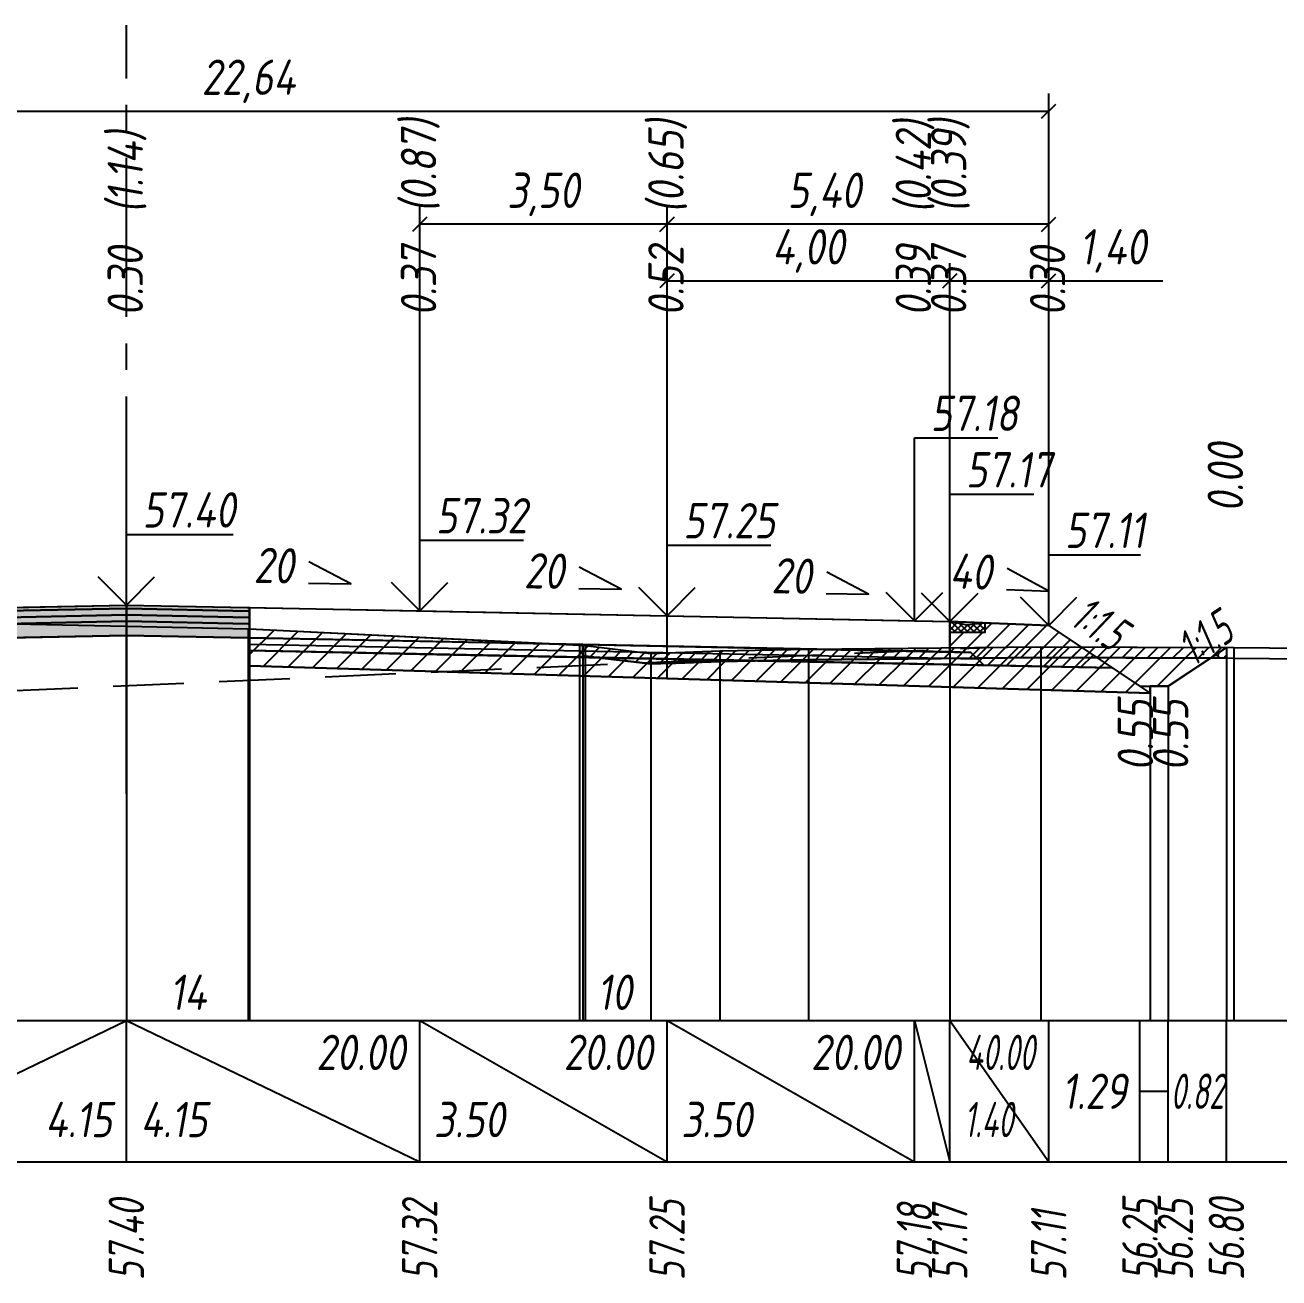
# Model space of a CAD drawing. Extents: x -717 to 1451, y -133302 to 233.
# Drawn here: x 156.6 to 245.3, y -67825.2 to -67736.6 of the extents above; entities that cross this region are included whole.
import ezdxf
from ezdxf.enums import TextEntityAlignment as Align

# ---------------------------------------------------------------- set-up
doc = ezdxf.new("R2010")
doc.units = 0
doc.linetypes.add('осевая2', pattern=[1.125, 0.75, -0.125, 0.125, -0.125])
doc.linetypes.add('штриховая', pattern=[0.75, 0.5, -0.25])
for name, color, linetype in [('Интерполированный поперечник', 2, 'Continuous'), ('Код_514', 1, 'Continuous'), ('Контур_0', 7, 'Continuous'), ('Контур_2521', 7, 'Continuous'), ('Контур_2564', 7, 'Continuous'), ('Контур_2660', 7, 'Continuous'), ('Контур_2665', 7, 'Continuous'), ('Контур_400', 7, 'Continuous'), ('Контур_508', 7, 'Continuous'), ('Контур_512', 7, 'Continuous'), ('Контур_513', 7, 'Continuous'), ('Контур_818', 7, 'Continuous'), ('Красный поперечник', 1, 'Continuous'), ('Объём_2501', 7, 'Continuous'), ('Объём_2564', 7, 'Continuous'), ('Объём_2650', 7, 'Continuous'), ('Объём_2660', 7, 'Continuous'), ('Объём_2661', 7, 'Continuous'), ('Объём_2662', 7, 'Continuous'), ('Объём_2663', 7, 'Continuous'), ('Объём_2664', 7, 'Continuous'), ('Объём_2665', 7, 'Continuous'), ('Объём_2666', 7, 'Continuous'), ('Объём_2667', 7, 'Continuous'), ('Объём_2668', 7, 'Continuous'), ('Объём_2669', 7, 'Continuous'), ('Объём_2675', 7, 'Continuous'), ('Объём_2753', 7, 'Continuous'), ('Ось', 1, 'осевая2'), ('Откосы', 7, 'Continuous'), ('Отметки покрытия', 7, 'Continuous'), ('Рабочие отметки', 7, 'Continuous'), ('Рабочие отметки доп.', 7, 'Continuous'), ('Слои выравнивания', 7, 'Continuous'), ('Таблица', 7, 'Continuous'), ('Уклоны проезжей части', 7, 'Continuous'), ('Черный поперечник', 3, 'Continuous')]:
    doc.layers.add(name, color=color, linetype=linetype)
for name, color, linetype, true_color in [('Контур_2540', 2, 'Continuous', 0xffff00), ('Контур_2560', 2, 'Continuous', 0xffff00), ('Контур_2561', 7, 'Continuous', 0xff8040), ('Контур_2562', 3, 'Continuous', 0x00ff00), ('Контур_2563', 7, 'Continuous', 0xff8000), ('Контур_2570', 7, 'Continuous', 0x80ff00), ('Контур_2725', 7, 'Continuous', 0x323232), ('Контур_2736', 4, 'Continuous', 0x00ffff), ('Контур_2737', 4, 'Continuous', 0x00ffff), ('Контур_2738', 4, 'Continuous', 0x00ffff), ('Контур_2739', 4, 'Continuous', 0x00ffff), ('Контур_2741', 4, 'Continuous', 0x00ffff), ('Контур_2742', 4, 'Continuous', 0x00ffff), ('Контур_2743', 4, 'Continuous', 0x00ffff), ('Контур_2744', 7, 'Continuous', 0xa4ffff), ('Контур_2745', 7, 'Continuous', 0xa4ffff), ('Контур_2747', 4, 'Continuous', 0x00ffff), ('Контур_2748', 4, 'Continuous', 0x00ffff), ('Контур_2749', 4, 'Continuous', 0x00ffff), ('Контур_2750', 4, 'Continuous', 0x00ffff), ('Контур_2751', 4, 'Continuous', 0x00ffff), ('Контур_2752', 4, 'Continuous', 0x00ffff), ('Контур_2760', 7, 'Continuous', 0x323232), ('Контур_2761', 7, 'Continuous', 0x323232), ('Контур_2762', 7, 'Continuous', 0x323232), ('Контур_2763', 7, 'Continuous', 0x323232), ('Контур_402', 7, 'Continuous', 0xff6464), ('Контур_703', 4, 'Continuous', 0x00ffff), ('Контур_705', 4, 'Continuous', 0x00ffff), ('Контур_707', 4, 'Continuous', 0x00ffff), ('Контур_720', 131, 'Continuous', 0xaaffff), ('Объём_2500', 7, 'Continuous', 0xc0c0c0), ('Объём_2520', 7, 'Continuous', 0x80ffff), ('Объём_2540', 2, 'Continuous', 0xffff00), ('Объём_2560', 2, 'Continuous', 0xffff00), ('Объём_2561', 7, 'Continuous', 0xff8040), ('Объём_2562', 3, 'Continuous', 0x00ff00), ('Объём_2563', 7, 'Continuous', 0xff8000), ('Объём_2570', 7, 'Continuous', 0x80ff00), ('Объём_2600', 7, 'Continuous', 0x808000), ('Объём_2746', 2, 'Continuous', 0xffff00)]:
    doc.layers.add(name, color=color, linetype=linetype, true_color=true_color)
doc.styles.get("Standard").update_dxf_attribs({"font": 'txt', "height": 2.5})
doc.styles.add('М', font='romand.shx', dxfattribs={"width": 0.8, "oblique": 10, "height": 2.5})
doc.dimstyles.new('ISO-25', dxfattribs={"dimtxt": 2.5, "dimasz": 2.5, "dimexe": 1.25, "dimexo": 0.625, "dimtad": 1, "dimtxsty": 'Standard', "dimcen": 2.5, "dimadec": 0, "dimazin": 0, "dimtfac": 1, "dimtmove": 0, "dimatfit": 3, "dimfxl": 1, "dimarcsym": 0})

# ---------------------------------------------------------------- blocks, each defined once
blk = doc.blocks.new('_Oblique')
at = {"color": 0, "linetype": 'ByBlock', "lineweight": -2}
blk.add_line((-0.5, -0.5), (0.5, 0.5), dxfattribs=at)
blk = doc.blocks.new('*D1635')
at = {"color": 0, "lineweight": -2, "transparency": 16777216}
for p, q in [((222.028, -67778.208), (222.028, -67753.418)), ((229.028, -67778.488), (229.028, -67753.418)), ((222.028, -67754.668), (229.028, -67754.668)), ((229.028, -67754.668), (237.109, -67754.668))]:
    blk.add_line(p, q, dxfattribs=at)
at = {"layer": 'Defpoints', "color": 0, "transparency": 16777216}
for p in [(229.028, -67754.668), (222.028, -67778.833), (229.028, -67779.113)]:
    blk.add_point(p, dxfattribs=at)
at = {"color": 0, "lineweight": -2, "transparency": 16777216, "rotation": 180}
blk.add_blockref('_Oblique', (222.028, -67754.668), dxfattribs=at)
at = {"color": 0, "lineweight": -2, "transparency": 16777216}
blk.add_blockref('_Oblique', (229.028, -67754.668), dxfattribs=at)
at = {"color": 0, "transparency": 16777216, "insert": (233.569, -67752.555), "char_height": 2.5, "width": 8.75, "attachment_point": 5, "style": 'М'}
blk.add_mtext('1,40', dxfattribs=at)
blk = doc.blocks.new('*D1637')
at = {"color": 0, "lineweight": -2, "transparency": 16777216}
for p, q in [((202.028, -67777.808), (202.028, -67753.418)), ((222.028, -67778.208), (222.028, -67753.418)), ((202.028, -67754.668), (222.028, -67754.668))]:
    blk.add_line(p, q, dxfattribs=at)
at = {"layer": 'Defpoints', "color": 0, "transparency": 16777216}
for p in [(222.028, -67754.668), (202.028, -67778.433), (222.028, -67778.833)]:
    blk.add_point(p, dxfattribs=at)
at = {"color": 0, "lineweight": -2, "transparency": 16777216, "rotation": 180}
blk.add_blockref('_Oblique', (202.028, -67754.668), dxfattribs=at)
at = {"color": 0, "lineweight": -2, "transparency": 16777216}
blk.add_blockref('_Oblique', (222.028, -67754.668), dxfattribs=at)
at = {"color": 0, "transparency": 16777216, "insert": (212.028, -67752.555), "char_height": 2.5, "width": 9.16667, "attachment_point": 5, "style": 'М'}
blk.add_mtext('4,00', dxfattribs=at)
blk = doc.blocks.new('*D1639')
at = {"color": 0, "lineweight": -2, "transparency": 16777216}
for p, q in [((184.528, -67777.458), (184.528, -67749.418)), ((202.028, -67777.808), (202.028, -67749.418)), ((202.028, -67750.668), (184.528, -67750.668))]:
    blk.add_line(p, q, dxfattribs=at)
at = {"layer": 'Defpoints', "color": 0, "transparency": 16777216}
for p in [(184.528, -67750.668), (184.528, -67778.083), (202.028, -67778.433)]:
    blk.add_point(p, dxfattribs=at)
at = {"color": 0, "lineweight": -2, "transparency": 16777216, "rotation": 180}
blk.add_blockref('_Oblique', (184.528, -67750.668), dxfattribs=at)
at = {"color": 0, "lineweight": -2, "transparency": 16777216}
blk.add_blockref('_Oblique', (202.028, -67750.668), dxfattribs=at)
at = {"color": 0, "transparency": 16777216, "insert": (193.278, -67748.555), "char_height": 2.5, "width": 9.58333, "attachment_point": 5, "style": 'М'}
blk.add_mtext('3,50', dxfattribs=at)
blk = doc.blocks.new('*D1640')
at = {"color": 0, "lineweight": -2, "transparency": 16777216}
for p, q in [((202.028, -67777.808), (202.028, -67749.418)), ((229.028, -67778.488), (229.028, -67749.418)), ((229.028, -67750.668), (202.028, -67750.668))]:
    blk.add_line(p, q, dxfattribs=at)
at = {"layer": 'Defpoints', "color": 0, "transparency": 16777216}
for p in [(202.028, -67750.668), (202.028, -67778.433), (229.028, -67779.113)]:
    blk.add_point(p, dxfattribs=at)
at = {"color": 0, "lineweight": -2, "transparency": 16777216, "rotation": 180}
blk.add_blockref('_Oblique', (202.028, -67750.668), dxfattribs=at)
at = {"color": 0, "lineweight": -2, "transparency": 16777216}
blk.add_blockref('_Oblique', (229.028, -67750.668), dxfattribs=at)
at = {"color": 0, "transparency": 16777216, "insert": (213.162, -67748.555), "char_height": 2.5, "width": 9.58333, "attachment_point": 5, "style": 'М'}
blk.add_mtext('5,40', dxfattribs=at)
blk = doc.blocks.new('*D1642')
at = {"color": 0, "lineweight": -2, "transparency": 16777216}
for p, q in [((115.808, -67778.143), (115.808, -67741.418)), ((229.028, -67778.488), (229.028, -67741.418)), ((115.808, -67742.668), (229.028, -67742.668))]:
    blk.add_line(p, q, dxfattribs=at)
at = {"layer": 'Defpoints', "color": 0, "transparency": 16777216}
for p in [(229.028, -67742.668), (115.808, -67778.768), (229.028, -67779.113)]:
    blk.add_point(p, dxfattribs=at)
at = {"color": 0, "lineweight": -2, "transparency": 16777216, "rotation": 180}
blk.add_blockref('_Oblique', (115.808, -67742.668), dxfattribs=at)
at = {"color": 0, "lineweight": -2, "transparency": 16777216}
blk.add_blockref('_Oblique', (229.028, -67742.668), dxfattribs=at)
at = {"color": 0, "transparency": 16777216, "insert": (172.418, -67740.555), "char_height": 2.5, "width": 12.5, "attachment_point": 5, "style": 'М'}
blk.add_mtext('22,64', dxfattribs=at)

msp = doc.modelspace()

# ---------------------------------------------------------------- hatches: boundary and pattern name
h = msp.add_hatch()
h.set_pattern_fill('ANSI37', color=256, scale=0.1)
h.set_pattern_definition([(45, (223.2783, -67779.02075), (-0.22451, 0.22451), []), (135, (223.2783, -67779.02075), (-0.22451, -0.22451), [])])
h.paths.add_polyline_path([(222.028, -67778.771), (222.028, -67779.524), (224.528, -67779.524), (224.533, -67778.871), (223.271, -67779.021)])
at = {"layer": 'Объём_2563'}
h = msp.add_hatch(dxfattribs=at)
h.set_pattern_fill('ANSI31', color=256, scale=0.3)
h.paths.add_polyline_path([(224.447, -67781.869), (223.528, -67780.951), (222.028, -67780.921), (222.028, -67779.524), (224.528, -67779.524), (224.533, -67778.871), (229.028, -67779.051), (233.528, -67782.051)])
at = {"layer": 'Объём_2570'}
h = msp.add_hatch(dxfattribs=at)
h.set_pattern_fill('ANSI31', color=256, scale=0.2)
h.paths.add_polyline_path([(241.602, -67781.357), (228.469, -67781.319), (212.031, -67781.474), (205.763, -67781.604), (200.893, -67781.773), (196.233, -67781.225), (196.075, -67781.198), (196.075, -67780.448), (196.233, -67780.475), (200.893, -67781.023), (205.763, -67780.854), (212.031, -67780.724), (228.469, -67780.569), (241.602, -67780.607)])
at = {"layer": 'Объём_2600'}
h = msp.add_hatch(dxfattribs=at)
h.set_pattern_fill('ANSI31', color=6, scale=0.4)
h.paths.add_polyline_path([(237.482, -67783.353), (236.195, -67783.353), (236.195, -67783.828), (172.487, -67781.917), (172.487, -67779.286), (196.075, -67780.448), (196.075, -67781.198), (196.233, -67781.225), (200.893, -67781.773), (205.763, -67781.604), (212.031, -67781.474), (228.469, -67781.319), (240.481, -67781.354)])
h = msp.add_hatch(dxfattribs=at)
h.set_pattern_fill('HONEY', color=5, scale=0.3)
h.paths.add_polyline_path([(240.481, -67781.354), (241.602, -67780.607), (241.602, -67781.357)])
at = {"layer": 'Слои выравнивания'}
for color, points in [(2, [(126.827, -67778.345), (143.028, -67778.021), (149.584, -67777.89), (150.169, -67777.878), (155.267, -67777.776), (163.778, -67777.606), (163.778, -67777.856), (155.267, -67778.026), (150.169, -67778.128), (149.584, -67778.14), (143.028, -67778.271), (126.827, -67778.595)]), (3, [(126.827, -67778.595), (143.028, -67778.271), (149.584, -67778.14), (150.169, -67778.128), (155.267, -67778.026), (163.778, -67777.856), (163.778, -67778.306), (155.267, -67778.476), (150.169, -67778.578), (149.584, -67778.59), (143.028, -67778.721), (126.827, -67779.045)]), (2, [(163.778, -67777.606), (172.394, -67777.778), (172.487, -67777.78), (172.487, -67778.03), (172.394, -67778.028), (163.778, -67777.856)]), (3, [(163.778, -67777.856), (172.394, -67778.028), (172.487, -67778.03), (172.487, -67778.48), (172.394, -67778.478), (163.778, -67778.306)]), (4, [(126.827, -67779.045), (143.028, -67778.721), (149.584, -67778.59), (150.169, -67778.578), (155.267, -67778.476), (163.778, -67778.306), (163.778, -67778.756), (155.267, -67778.926), (150.169, -67779.028), (149.584, -67779.04), (143.028, -67779.171), (126.827, -67779.495)]), (5, [(126.827, -67779.495), (143.028, -67779.171), (149.584, -67779.04), (150.169, -67779.028), (155.267, -67778.926), (163.778, -67778.756), (163.778, -67779.756), (155.267, -67779.926), (150.169, -67780.028), (149.584, -67780.04), (143.028, -67780.171), (126.827, -67780.495)]), (4, [(163.778, -67778.306), (172.394, -67778.478), (172.487, -67778.48), (172.487, -67778.93), (172.394, -67778.928), (163.778, -67778.756)]), (5, [(163.778, -67778.756), (172.394, -67778.928), (172.487, -67778.93), (172.487, -67779.93), (172.394, -67779.928), (163.778, -67779.756)])]:
    msp.add_hatch(color=color, dxfattribs=at).paths.add_polyline_path(points)

# ---------------------------------------------------------------- linework, layer by layer
msp.add_lwpolyline([(222.028, -67778.771), (222.028, -67779.524), (224.528, -67779.524), (224.533, -67778.871), (223.271, -67779.021), (222.028, -67778.771)])
at = {"layer": 'Интерполированный поперечник', "linetype": 'штриховая', "ltscale": 10, "flags": 128}
msp.add_lwpolyline([(80.433, -67787), (224.63, -67780.605)], dxfattribs=at)
at = {"layer": 'Код_514'}
for p, q in [((143.028, -67817), (163.778, -67807)), ((163.778, -67817), (163.778, -67807)), ((163.778, -67807), (184.528, -67817)), ((184.528, -67817), (184.528, -67807)), ((184.528, -67807), (202.028, -67817)), ((202.028, -67817), (202.028, -67807)), ((202.028, -67807), (219.528, -67817)), ((219.528, -67817), (219.528, -67807)), ((219.528, -67807), (222.028, -67817)), ((222.028, -67817), (222.028, -67807)), ((222.028, -67807), (229.028, -67817)), ((229.028, -67817), (229.028, -67807)), ((235.482, -67817), (235.482, -67807)), ((237.482, -67817), (237.482, -67807)), ((241.602, -67817), (241.602, -67807)), ((235.482, -67812), (237.482, -67812))]:
    msp.add_line(p, q, dxfattribs=at)
at = {"layer": 'Контур_0', "flags": 128}
for points in [[(172.487, -67777.78), (222.028, -67778.771), (222.028, -67780.921), (172.487, -67779.93), (172.487, -67777.78), (172.487, -67777.78)], [(229.028, -67779.051), (231.318, -67780.577), (231.318, -67780.577), (231.318, -67780.577), (231.318, -67780.577), (231.318, -67780.577), (231.318, -67780.577), (231.318, -67780.577), (231.318, -67780.577), (231.318, -67780.577), (231.318, -67780.577), (231.318, -67780.577), (231.318, -67780.577), (231.318, -67780.577), (231.318, -67780.577), (235.482, -67783.353)], [(229.028, -67779.051), (231.318, -67780.577), (231.318, -67780.577), (231.318, -67780.577), (231.318, -67780.577), (231.318, -67780.577), (231.318, -67780.577), (231.318, -67780.577), (231.318, -67780.577), (231.318, -67780.577), (231.318, -67780.577), (231.318, -67780.577), (231.318, -67780.577), (231.318, -67780.577), (231.318, -67780.577), (235.482, -67783.353), (237.482, -67783.353), (241.602, -67780.607), (241.602, -67780.607), (241.602, -67780.607), (241.602, -67780.607), (241.602, -67780.607), (241.602, -67780.607), (241.602, -67780.607), (241.602, -67780.607), (241.602, -67780.607), (241.602, -67780.607), (241.602, -67780.607), (241.602, -67780.607), (241.602, -67780.607)], [(184.528, -67780.171), (223.528, -67780.951), (224.447, -67781.869), (172.487, -67780.83), (172.487, -67779.93), (184.528, -67780.171), (184.528, -67780.171)], [(222.028, -67780.921), (223.528, -67780.951), (224.447, -67781.869), (233.528, -67782.051)]]:
    msp.add_lwpolyline(points, dxfattribs=at)
at = {"layer": 'Контур_2521', "color": 250, "flags": 128}
msp.add_lwpolyline([(172.487, -67780.38), (223.987, -67781.41)], dxfattribs=at)
at = {"layer": 'Контур_2540', "flags": 128}
msp.add_lwpolyline([(184.528, -67781.071), (233.528, -67782.051), (236.195, -67783.828), (172.487, -67781.917), (172.487, -67780.83), (184.528, -67781.071), (184.528, -67781.071)], dxfattribs=at)
at = {"layer": 'Контур_2560', "flags": 128}
msp.add_lwpolyline([(222.028, -67778.771), (229.028, -67779.051), (229.028, -67779.051), (229.028, -67779.051)], dxfattribs=at)
at = {"layer": 'Контур_2561', "flags": 128}
msp.add_lwpolyline([(222.028, -67778.771), (222.028, -67778.771), (229.028, -67779.051), (229.028, -67779.051), (222.028, -67778.771)], dxfattribs=at)
at = {"layer": 'Контур_2562', "flags": 128}
msp.add_lwpolyline([(229.028, -67779.051), (229.028, -67779.051), (229.028, -67779.051), (229.028, -67779.051), (229.028, -67779.051)], dxfattribs=at)
at = {"layer": 'Контур_2563', "flags": 128}
msp.add_lwpolyline([(224.447, -67781.869), (223.528, -67780.951), (222.028, -67780.921), (222.028, -67778.771), (229.028, -67779.051), (233.528, -67782.051), (224.447, -67781.869), (224.447, -67781.869)], dxfattribs=at)
at = {"layer": 'Контур_2564', "flags": 128}
msp.add_lwpolyline([(222.028, -67778.771), (229.028, -67779.051)], dxfattribs=at)
at = {"layer": 'Контур_2570', "flags": 128}
msp.add_lwpolyline([(80, -67787.729), (80.433, -67787.75), (80.433, -67787.75), (106.704, -67781.848), (107.277, -67781.66), (107.277, -67780.91), (107.888, -67780.862), (126.827, -67779.348), (149.584, -67778.831), (150.169, -67778.819), (163.778, -67779.104), (172.394, -67779.285), (172.487, -67779.286), (195.836, -67780.434), (196.075, -67780.448), (196.075, -67781.198), (196.233, -67781.225), (200.893, -67781.773), (205.763, -67781.604), (212.031, -67781.474), (228.469, -67781.319), (242.13, -67781.359), (257.213, -67781.498), (266.602, -67781.327)], dxfattribs=at)
at = {"layer": 'Контур_2660', "flags": 128}
msp.add_lwpolyline([(172.487, -67781.917), (236.195, -67783.828)], dxfattribs=at)
at = {"layer": 'Контур_2665', "flags": 128}
msp.add_lwpolyline([(229.028, -67779.051), (229.028, -67779.051)], dxfattribs=at)
at = {"layer": 'Контур_2725', "flags": 128}
msp.add_lwpolyline([(126.827, -67780.495), (143.028, -67780.171), (149.584, -67780.04), (150.169, -67780.028), (155.267, -67779.926), (163.778, -67779.756), (172.394, -67779.928), (172.487, -67779.93)], dxfattribs=at)
at = {"layer": 'Контур_2736', "flags": 128}
for points in [[(229.028, -67779.051), (231.318, -67780.577)], [(231.318, -67780.577), (235.482, -67783.353)]]:
    msp.add_lwpolyline(points, dxfattribs=at)
at = {"layer": 'Контур_2737', "flags": 128}
msp.add_lwpolyline([(231.318, -67780.577), (231.318, -67780.577)], dxfattribs=at)
at = {"layer": 'Контур_2738', "flags": 128}
msp.add_lwpolyline([(231.318, -67780.577), (231.318, -67780.577)], dxfattribs=at)
at = {"layer": 'Контур_2739', "flags": 128}
msp.add_lwpolyline([(231.318, -67780.577), (231.318, -67780.577)], dxfattribs=at)
at = {"layer": 'Контур_2741', "flags": 128}
msp.add_lwpolyline([(241.602, -67780.607), (241.602, -67780.607)], dxfattribs=at)
at = {"layer": 'Контур_2742', "flags": 128}
msp.add_lwpolyline([(241.602, -67780.607), (241.602, -67780.607)], dxfattribs=at)
at = {"layer": 'Контур_2743', "flags": 128}
msp.add_lwpolyline([(241.602, -67780.607), (241.602, -67780.607)], dxfattribs=at)
at = {"layer": 'Контур_2744', "flags": 128}
msp.add_lwpolyline([(241.602, -67780.607), (241.602, -67780.607)], dxfattribs=at)
msp.add_lwpolyline([(241.602, -67780.607), (241.602, -67780.607)], dxfattribs=at)
msp.add_lwpolyline([(241.602, -67780.607), (241.602, -67780.607)], dxfattribs=at)
msp.add_lwpolyline([(241.602, -67780.607), (241.602, -67780.607)], dxfattribs=at)
msp.add_lwpolyline([(241.602, -67780.607), (241.602, -67780.607)], dxfattribs=at)
msp.add_lwpolyline([(241.602, -67780.607), (241.602, -67780.607)], dxfattribs=at)
at = {"layer": 'Контур_2745', "flags": 128}
msp.add_lwpolyline([(231.318, -67780.577), (231.318, -67780.577)], dxfattribs=at)
msp.add_lwpolyline([(231.318, -67780.577), (231.318, -67780.577)], dxfattribs=at)
msp.add_lwpolyline([(231.318, -67780.577), (231.318, -67780.577)], dxfattribs=at)
msp.add_lwpolyline([(231.318, -67780.577), (231.318, -67780.577)], dxfattribs=at)
msp.add_lwpolyline([(231.318, -67780.577), (231.318, -67780.577)], dxfattribs=at)
msp.add_lwpolyline([(231.318, -67780.577), (231.318, -67780.577)], dxfattribs=at)
at = {"layer": 'Контур_2747', "flags": 128}
msp.add_lwpolyline([(231.318, -67780.577), (231.318, -67780.577)], dxfattribs=at)
at = {"layer": 'Контур_2748', "flags": 128}
msp.add_lwpolyline([(231.318, -67780.577), (231.318, -67780.577)], dxfattribs=at)
at = {"layer": 'Контур_2749', "flags": 128}
msp.add_lwpolyline([(231.318, -67780.577), (231.318, -67780.577)], dxfattribs=at)
at = {"layer": 'Контур_2750', "flags": 128}
msp.add_lwpolyline([(241.602, -67780.607), (241.602, -67780.607)], dxfattribs=at)
at = {"layer": 'Контур_2751', "flags": 128}
msp.add_lwpolyline([(241.602, -67780.607), (241.602, -67780.607)], dxfattribs=at)
at = {"layer": 'Контур_2752', "flags": 128}
msp.add_lwpolyline([(241.602, -67780.607), (241.602, -67780.607)], dxfattribs=at)
at = {"layer": 'Контур_2760', "flags": 128}
msp.add_lwpolyline([(126.827, -67778.345), (143.028, -67778.021), (149.584, -67777.89), (150.169, -67777.878), (155.267, -67777.776), (163.778, -67777.606), (172.394, -67777.778), (172.487, -67777.78)], dxfattribs=at)
at = {"layer": 'Контур_2761', "flags": 128}
msp.add_lwpolyline([(126.827, -67778.595), (143.028, -67778.271), (149.584, -67778.14), (150.169, -67778.128), (155.267, -67778.026), (163.778, -67777.856), (172.394, -67778.028), (172.487, -67778.03)], dxfattribs=at)
at = {"layer": 'Контур_2762', "flags": 128}
msp.add_lwpolyline([(126.827, -67779.045), (143.028, -67778.721), (149.584, -67778.59), (150.169, -67778.578), (155.267, -67778.476), (163.778, -67778.306), (172.394, -67778.478), (172.487, -67778.48)], dxfattribs=at)
at = {"layer": 'Контур_2763', "flags": 128}
msp.add_lwpolyline([(126.827, -67779.495), (143.028, -67779.171), (149.584, -67779.04), (150.169, -67779.028), (155.267, -67778.926), (163.778, -67778.756), (172.394, -67778.928), (172.487, -67778.93)], dxfattribs=at)
at = {"layer": 'Контур_400', "flags": 128}
for points in [[(122.808, -67778.425), (125.308, -67778.375), (125.308, -67778.375), (125.528, -67778.371), (125.528, -67778.371), (125.528, -67778.371), (125.528, -67778.371), (143.028, -67778.021), (163.778, -67777.606)], [(163.778, -67777.606), (184.528, -67778.021), (202.028, -67778.371), (202.028, -67778.371), (202.028, -67778.371), (202.028, -67778.371), (219.528, -67778.721), (219.528, -67778.721), (222.028, -67778.771)]]:
    msp.add_lwpolyline(points, dxfattribs=at)
at = {"layer": 'Контур_402', "flags": 128}
msp.add_lwpolyline([(108.913, -67783.302), (126.827, -67782.764), (126.827, -67780.495), (163.778, -67779.756), (172.487, -67779.93), (172.487, -67781.917), (236.195, -67783.828)], dxfattribs=at)
at = {"layer": 'Контур_508', "flags": 128}
msp.add_lwpolyline([(105, -67785.911), (108.913, -67783.302), (126.827, -67782.764), (126.827, -67780.495), (163.778, -67779.756), (172.487, -67779.93), (172.487, -67781.917), (236.195, -67783.828), (236.195, -67783.353), (237.482, -67783.353), (241.602, -67780.607)], dxfattribs=at)
at = {"layer": 'Контур_512', "flags": 128}
msp.add_lwpolyline([(172.487, -67781.917), (236.195, -67783.828), (236.195, -67783.353), (237.482, -67783.353), (241.602, -67780.607)], dxfattribs=at)
at = {"layer": 'Контур_513', "flags": 128}
msp.add_lwpolyline([(105, -67785.911), (108.913, -67783.302), (126.827, -67782.764), (126.827, -67780.495), (163.778, -67779.756), (172.487, -67779.93), (172.487, -67781.917), (236.195, -67783.828), (236.195, -67783.353), (237.482, -67783.353), (241.602, -67780.607)], dxfattribs=at)
at = {"layer": 'Контур_703', "flags": 128}
msp.add_lwpolyline([(229.028, -67779.051), (231.318, -67780.577)], dxfattribs=at)
at = {"layer": 'Контур_705', "flags": 128}
msp.add_lwpolyline([(231.318, -67780.577), (231.318, -67780.577)], dxfattribs=at)
at = {"layer": 'Контур_707', "flags": 128}
msp.add_lwpolyline([(237.482, -67783.353), (241.602, -67780.607)], dxfattribs=at)
at = {"layer": 'Контур_720', "flags": 128}
msp.add_lwpolyline([(235.482, -67783.353), (237.482, -67783.353)], dxfattribs=at)
at = {"layer": 'Контур_818', "flags": 128}
msp.add_lwpolyline([(105, -67782.231), (106.704, -67781.848), (107.277, -67781.66), (107.277, -67780.91), (107.888, -67780.862), (126.827, -67779.348), (149.584, -67778.831), (150.169, -67778.819), (163.778, -67779.104), (172.394, -67779.285), (172.487, -67779.286), (195.836, -67780.434), (196.075, -67780.448), (196.075, -67781.198), (196.233, -67781.225), (200.893, -67781.773), (205.763, -67781.604), (212.031, -67781.474), (228.469, -67781.319), (241.602, -67781.357)], dxfattribs=at)
at = {"layer": 'Красный поперечник'}
for p, q in [((143.028, -67778.021), (163.778, -67777.606)), ((163.778, -67777.606), (184.528, -67778.021)), ((184.528, -67778.021), (202.028, -67778.371)), ((202.028, -67778.371), (219.528, -67778.721)), ((219.528, -67778.721), (222.028, -67778.771)), ((222.028, -67778.771), (229.028, -67779.051)), ((229.028, -67779.051), (235.482, -67783.353)), ((237.482, -67783.353), (241.602, -67780.607)), ((241.602, -67780.607), (241.602, -67807)), ((172.487, -67781.917), (172.487, -67807)), ((235.482, -67783.353), (237.482, -67783.353)), ((236.195, -67783.353), (236.195, -67807)), ((237.482, -67783.353), (237.482, -67807)), ((236.195, -67783.828), (236.195, -67807))]:
    msp.add_line(p, q, dxfattribs=at)
at = {"layer": 'Объём_2500', "flags": 128}
for points in [[(172.487, -67777.78), (222.028, -67778.771), (222.028, -67780.921), (172.487, -67779.93), (172.487, -67777.78), (172.487, -67777.78)], [(202.028, -67778.371), (222.028, -67778.771), (222.028, -67780.921), (202.028, -67780.521), (202.028, -67778.371)]]:
    msp.add_lwpolyline(points, dxfattribs=at)
at = {"layer": 'Объём_2501', "flags": 128}
for points in [[(122.808, -67778.425), (125.308, -67778.375), (125.308, -67778.375), (125.528, -67778.371), (125.528, -67778.371), (125.528, -67778.371), (125.528, -67778.371), (143.028, -67778.021), (163.778, -67777.606)], [(163.778, -67777.606), (184.528, -67778.021), (202.028, -67778.371), (202.028, -67778.371), (202.028, -67778.371), (202.028, -67778.371), (219.528, -67778.721), (219.528, -67778.721), (222.028, -67778.771)], [(202.028, -67778.371), (219.528, -67778.721), (219.528, -67778.721), (222.028, -67778.771)]]:
    msp.add_lwpolyline(points, dxfattribs=at)
at = {"layer": 'Объём_2520', "color": 250, "flags": 128}
for points in [[(184.528, -67780.171), (223.528, -67780.951), (224.447, -67781.869), (172.487, -67780.83), (172.487, -67779.93), (184.528, -67780.171), (184.528, -67780.171)], [(202.028, -67780.521), (223.528, -67780.951), (224.447, -67781.869), (202.028, -67781.421), (202.028, -67780.521)]]:
    msp.add_lwpolyline(points, dxfattribs=at)
at = {"layer": 'Объём_2540', "flags": 128}
for points in [[(184.528, -67781.071), (233.528, -67782.051), (236.195, -67783.828), (172.487, -67781.917), (172.487, -67780.83), (184.528, -67781.071), (184.528, -67781.071)], [(202.028, -67781.421), (233.528, -67782.051), (236.195, -67783.828), (202.028, -67782.803), (202.028, -67781.421)]]:
    msp.add_lwpolyline(points, dxfattribs=at)
at = {"layer": 'Объём_2560', "flags": 128}
msp.add_lwpolyline([(222.028, -67778.771), (229.028, -67779.051), (229.028, -67779.051), (229.028, -67779.051)], dxfattribs=at)
msp.add_lwpolyline([(222.028, -67778.771), (229.028, -67779.051), (229.028, -67779.051), (229.028, -67779.051)], dxfattribs=at)
at = {"layer": 'Объём_2561', "flags": 128}
msp.add_lwpolyline([(222.028, -67778.771), (222.028, -67778.771), (229.028, -67779.051), (229.028, -67779.051), (222.028, -67778.771)], dxfattribs=at)
msp.add_lwpolyline([(222.028, -67778.771), (222.028, -67778.771), (229.028, -67779.051), (229.028, -67779.051), (222.028, -67778.771)], dxfattribs=at)
at = {"layer": 'Объём_2562', "flags": 128}
msp.add_lwpolyline([(229.028, -67779.051), (229.028, -67779.051), (229.028, -67779.051), (229.028, -67779.051), (229.028, -67779.051)], dxfattribs=at)
msp.add_lwpolyline([(229.028, -67779.051), (229.028, -67779.051), (229.028, -67779.051), (229.028, -67779.051), (229.028, -67779.051)], dxfattribs=at)
at = {"layer": 'Объём_2563', "color": 250, "flags": 128}
for points in [[(224.447, -67781.869), (223.528, -67780.951), (222.028, -67780.921), (222.028, -67778.771), (229.028, -67779.051), (233.528, -67782.051), (224.447, -67781.869), (224.447, -67781.869)], [(224.447, -67781.869), (223.528, -67780.951), (222.028, -67780.921), (222.028, -67779.524), (224.528, -67779.524), (224.533, -67778.871), (229.028, -67779.051), (233.528, -67782.051), (224.447, -67781.869), (224.447, -67781.869)]]:
    msp.add_lwpolyline(points, dxfattribs=at)
at = {"layer": 'Объём_2564', "flags": 128}
msp.add_lwpolyline([(222.028, -67778.771), (229.028, -67779.051)], dxfattribs=at)
msp.add_lwpolyline([(222.028, -67778.771), (229.028, -67779.051)], dxfattribs=at)
at = {"layer": 'Объём_2570', "flags": 128}
for points in [[(241.602, -67781.357), (228.469, -67781.319), (212.031, -67781.474), (205.763, -67781.604), (200.893, -67781.773), (196.233, -67781.225), (196.075, -67781.198), (196.075, -67780.448), (196.233, -67780.475), (200.893, -67781.023), (205.763, -67780.854), (212.031, -67780.724), (228.469, -67780.569), (241.602, -67780.607), (241.602, -67781.357), (241.602, -67781.357)], [(202.028, -67780.984), (205.763, -67780.854), (212.031, -67780.724), (228.469, -67780.569), (241.602, -67780.607), (241.602, -67781.357), (241.602, -67781.357), (241.602, -67781.357), (228.469, -67781.319), (212.031, -67781.474), (205.763, -67781.604), (202.028, -67781.734), (202.028, -67780.984)]]:
    msp.add_lwpolyline(points, dxfattribs=at)
at = {"layer": 'Объём_2600', "color": 5, "flags": 128}
msp.add_lwpolyline([(240.481, -67781.354), (241.602, -67780.607), (241.602, -67781.357), (240.481, -67781.354), (240.481, -67781.354)], dxfattribs=at)
msp.add_lwpolyline([(240.481, -67781.354), (241.602, -67780.607), (241.602, -67781.357), (240.481, -67781.354), (240.481, -67781.354)], dxfattribs=at)
at = {"layer": 'Объём_2650', "color": 6, "flags": 128}
for points in [[(237.482, -67783.353), (236.195, -67783.353), (236.195, -67783.828), (172.487, -67781.917), (172.487, -67779.286), (196.075, -67780.448), (196.075, -67781.198), (196.233, -67781.225), (200.893, -67781.773), (205.763, -67781.604), (212.031, -67781.474), (228.469, -67781.319), (240.481, -67781.354), (237.482, -67783.353), (237.482, -67783.353)], [(202.028, -67781.734), (205.763, -67781.604), (212.031, -67781.474), (228.469, -67781.319), (240.481, -67781.354), (237.482, -67783.353), (237.482, -67783.353), (237.482, -67783.353), (236.195, -67783.353), (236.195, -67783.828), (202.028, -67782.803), (202.028, -67781.734)]]:
    msp.add_lwpolyline(points, dxfattribs=at)
at = {"layer": 'Объём_2660', "flags": 128}
for points in [[(172.487, -67781.917), (236.195, -67783.828)], [(202.028, -67782.803), (236.195, -67783.828)]]:
    msp.add_lwpolyline(points, dxfattribs=at)
at = {"layer": 'Объём_2661', "flags": 128}
msp.add_lwpolyline([(229.028, -67779.051), (231.318, -67780.577), (235.482, -67783.353)], dxfattribs=at)
msp.add_lwpolyline([(229.028, -67779.051), (231.318, -67780.577), (235.482, -67783.353)], dxfattribs=at)
at = {"layer": 'Объём_2662', "flags": 128}
msp.add_lwpolyline([(237.482, -67783.353), (241.602, -67780.607)], dxfattribs=at)
msp.add_lwpolyline([(237.482, -67783.353), (241.602, -67780.607)], dxfattribs=at)
at = {"layer": 'Объём_2663', "flags": 128}
msp.add_lwpolyline([(235.482, -67783.353), (237.482, -67783.353)], dxfattribs=at)
msp.add_lwpolyline([(235.482, -67783.353), (237.482, -67783.353)], dxfattribs=at)
at = {"layer": 'Объём_2664', "flags": 128}
msp.add_lwpolyline([(235.482, -67783.353), (237.482, -67783.353)], dxfattribs=at)
msp.add_lwpolyline([(235.482, -67783.353), (237.482, -67783.353)], dxfattribs=at)
at = {"layer": 'Объём_2665', "flags": 128}
msp.add_lwpolyline([(229.028, -67779.051), (229.028, -67779.051)], dxfattribs=at)
msp.add_lwpolyline([(229.028, -67779.051), (229.028, -67779.051)], dxfattribs=at)
at = {"layer": 'Объём_2666', "flags": 128}
for points in [[(229.028, -67779.051), (231.318, -67780.577)], [(229.028, -67779.051), (231.318, -67780.577)], [(231.318, -67780.577), (235.482, -67783.353)], [(231.318, -67780.577), (235.482, -67783.353)]]:
    msp.add_lwpolyline(points, dxfattribs=at)
at = {"layer": 'Объём_2667', "flags": 128}
for points in [[(231.318, -67780.577), (231.318, -67780.577)], [(231.318, -67780.577), (231.318, -67780.577)], [(241.602, -67780.607), (241.602, -67780.607)], [(241.602, -67780.607), (241.602, -67780.607)]]:
    msp.add_lwpolyline(points, dxfattribs=at)
at = {"layer": 'Объём_2668', "flags": 128}
for points in [[(231.318, -67780.577), (231.318, -67780.577)], [(231.318, -67780.577), (231.318, -67780.577)], [(241.602, -67780.607), (241.602, -67780.607)], [(241.602, -67780.607), (241.602, -67780.607)]]:
    msp.add_lwpolyline(points, dxfattribs=at)
at = {"layer": 'Объём_2669', "flags": 128}
for points in [[(231.318, -67780.577), (231.318, -67780.577)], [(231.318, -67780.577), (231.318, -67780.577)], [(241.602, -67780.607), (241.602, -67780.607)], [(241.602, -67780.607), (241.602, -67780.607)]]:
    msp.add_lwpolyline(points, dxfattribs=at)
at = {"layer": 'Объём_2675', "flags": 128}
for points in [[(231.318, -67780.577), (231.318, -67780.577)], [(231.318, -67780.577), (231.318, -67780.577)], [(231.318, -67780.577), (231.318, -67780.577)], [(231.318, -67780.577), (231.318, -67780.577)], [(231.318, -67780.577), (231.318, -67780.577)], [(231.318, -67780.577), (231.318, -67780.577)], [(231.318, -67780.577), (231.318, -67780.577)], [(231.318, -67780.577), (231.318, -67780.577)], [(231.318, -67780.577), (231.318, -67780.577)], [(231.318, -67780.577), (231.318, -67780.577)], [(231.318, -67780.577), (231.318, -67780.577)], [(231.318, -67780.577), (231.318, -67780.577)], [(241.602, -67780.607), (241.602, -67780.607)], [(241.602, -67780.607), (241.602, -67780.607)], [(241.602, -67780.607), (241.602, -67780.607)], [(241.602, -67780.607), (241.602, -67780.607)], [(241.602, -67780.607), (241.602, -67780.607)], [(241.602, -67780.607), (241.602, -67780.607)], [(241.602, -67780.607), (241.602, -67780.607)], [(241.602, -67780.607), (241.602, -67780.607)], [(241.602, -67780.607), (241.602, -67780.607)], [(241.602, -67780.607), (241.602, -67780.607)], [(241.602, -67780.607), (241.602, -67780.607)], [(241.602, -67780.607), (241.602, -67780.607)]]:
    msp.add_lwpolyline(points, dxfattribs=at)
at = {"layer": 'Объём_2746', "flags": 128}
for points in [[(235.482, -67783.353), (236.195, -67783.353), (236.195, -67783.828), (172.487, -67781.917), (172.487, -67779.286), (196.075, -67780.448), (196.075, -67781.198), (196.233, -67781.225), (200.893, -67781.773), (205.763, -67781.604), (212.031, -67781.474), (228.469, -67781.319), (232.448, -67781.331), (235.482, -67783.353), (235.482, -67783.353)], [(202.028, -67781.734), (205.763, -67781.604), (212.031, -67781.474), (228.469, -67781.319), (232.448, -67781.331), (235.482, -67783.353), (235.482, -67783.353), (235.482, -67783.353), (236.195, -67783.353), (236.195, -67783.828), (202.028, -67782.803), (202.028, -67781.734)]]:
    msp.add_lwpolyline(points, dxfattribs=at)
at = {"layer": 'Объём_2753', "flags": 128}
msp.add_lwpolyline([(172.487, -67777.78), (172.487, -67777.78)], dxfattribs=at)
at = {"layer": 'Ось', "ltscale": 15}
msp.add_line((163.778, -67790.971), (163.778, -67736.577), dxfattribs=at)
at = {"layer": 'Откосы', "color": 1, "flags": 128}
for points in [[(176.667, -67776.047), (179.666, -67776.106), (176.697, -67774.547)], [(195.792, -67776.429), (198.791, -67776.489), (195.822, -67774.929)], [(213.292, -67776.779), (216.291, -67776.839), (213.322, -67775.279)], [(226.041, -67776.512), (229.039, -67776.632), (226.101, -67775.014)]]:
    msp.add_lwpolyline(points, dxfattribs=at)
at = {"layer": 'Отметки покрытия', "color": 1}
for p, q in [((219.528, -67778.721), (219.528, -67765.771)), ((219.528, -67765.771), (225.428, -67765.771)), ((222.028, -67778.771), (222.028, -67769.771)), ((222.028, -67769.771), (227.978, -67769.771)), ((163.778, -67777.606), (163.778, -67772.606)), ((163.778, -67772.606), (171.328, -67772.606)), ((184.528, -67778.021), (184.528, -67773.021)), ((184.528, -67773.021), (191.878, -67773.021)), ((202.028, -67778.371), (202.028, -67773.371)), ((202.028, -67773.371), (209.378, -67773.371)), ((229.028, -67779.051), (229.028, -67774.051)), ((229.028, -67774.051), (235.528, -67774.051)), ((163.778, -67777.606), (161.778, -67775.606)), ((163.778, -67777.606), (165.778, -67775.606)), ((184.528, -67778.021), (182.528, -67776.021)), ((184.528, -67778.021), (186.528, -67776.021)), ((202.028, -67778.371), (200.028, -67776.371)), ((202.028, -67778.371), (204.028, -67776.371)), ((219.528, -67778.721), (217.528, -67776.721)), ((219.528, -67778.721), (221.528, -67776.721)), ((222.028, -67778.771), (220.028, -67776.771)), ((222.028, -67778.771), (224.028, -67776.771)), ((229.028, -67779.051), (227.028, -67777.051)), ((229.028, -67779.051), (231.028, -67777.051))]:
    msp.add_line(p, q, dxfattribs=at)
at = {"layer": 'Слои выравнивания'}
for p, q in [((163.778, -67777.606), (163.778, -67807)), ((172.487, -67777.78), (172.487, -67807)), ((222.028, -67778.771), (222.028, -67807))]:
    msp.add_line(p, q, dxfattribs=at)
at = {"layer": 'Слои выравнивания', "color": 2, "flags": 128}
for points in [[(126.827, -67778.345), (143.028, -67778.021), (149.584, -67777.89), (150.169, -67777.878), (155.267, -67777.776), (163.778, -67777.606), (163.778, -67777.856), (155.267, -67778.026), (150.169, -67778.128), (149.584, -67778.14), (143.028, -67778.271), (126.827, -67778.595)], [(163.778, -67777.606), (172.394, -67777.778), (172.487, -67777.78), (172.487, -67778.03), (172.394, -67778.028), (163.778, -67777.856)]]:
    msp.add_lwpolyline(points, close=True, dxfattribs=at)
at = {"layer": 'Слои выравнивания', "color": 3, "flags": 128}
for points in [[(126.827, -67778.595), (143.028, -67778.271), (149.584, -67778.14), (150.169, -67778.128), (155.267, -67778.026), (163.778, -67777.856), (163.778, -67778.306), (155.267, -67778.476), (150.169, -67778.578), (149.584, -67778.59), (143.028, -67778.721), (126.827, -67779.045)], [(163.778, -67777.856), (172.394, -67778.028), (172.487, -67778.03), (172.487, -67778.48), (172.394, -67778.478), (163.778, -67778.306)]]:
    msp.add_lwpolyline(points, close=True, dxfattribs=at)
at = {"layer": 'Слои выравнивания', "color": 4, "flags": 128}
for points in [[(126.827, -67779.045), (143.028, -67778.721), (149.584, -67778.59), (150.169, -67778.578), (155.267, -67778.476), (163.778, -67778.306), (163.778, -67778.756), (155.267, -67778.926), (150.169, -67779.028), (149.584, -67779.04), (143.028, -67779.171), (126.827, -67779.495)], [(163.778, -67778.306), (172.394, -67778.478), (172.487, -67778.48), (172.487, -67778.93), (172.394, -67778.928), (163.778, -67778.756)]]:
    msp.add_lwpolyline(points, close=True, dxfattribs=at)
at = {"layer": 'Слои выравнивания', "color": 5, "flags": 128}
for points in [[(126.827, -67779.495), (143.028, -67779.171), (149.584, -67779.04), (150.169, -67779.028), (155.267, -67778.926), (163.778, -67778.756), (163.778, -67779.756), (155.267, -67779.926), (150.169, -67780.028), (149.584, -67780.04), (143.028, -67780.171), (126.827, -67780.495)], [(163.778, -67778.756), (172.394, -67778.928), (172.487, -67778.93), (172.487, -67779.93), (172.394, -67779.928), (163.778, -67779.756)]]:
    msp.add_lwpolyline(points, close=True, dxfattribs=at)
at = {"layer": 'Таблица'}
for p, q in [((80, -67807), (266.602, -67807)), ((80, -67817), (266.602, -67817))]:
    msp.add_line(p, q, dxfattribs=at)
at = {"layer": 'Черный поперечник', "color": 7}
for p, q in [((163.778, -67779.104), (163.778, -67807)), ((172.394, -67779.285), (172.394, -67807)), ((172.487, -67779.286), (172.487, -67807)), ((195.836, -67780.434), (195.836, -67807)), ((196.075, -67780.448), (196.075, -67807)), ((196.233, -67780.475), (196.233, -67807)), ((228.469, -67780.569), (228.469, -67807)), ((242.13, -67780.609), (242.13, -67807)), ((200.893, -67781.023), (200.893, -67807)), ((205.763, -67780.854), (205.763, -67807)), ((212.031, -67780.724), (212.031, -67807))]:
    msp.add_line(p, q, dxfattribs=at)
at = {"layer": 'Черный поперечник', "flags": 128}
msp.add_lwpolyline([(80, -67786.979), (80.433, -67787), (106.704, -67781.098), (107.277, -67780.91), (107.888, -67780.862), (126.827, -67779.348), (149.584, -67778.831), (150.169, -67778.819), (163.778, -67779.104), (172.394, -67779.285), (172.487, -67779.286), (195.836, -67780.434), (196.075, -67780.448), (196.233, -67780.475), (200.893, -67781.023), (205.763, -67780.854), (212.031, -67780.724), (228.469, -67780.569), (242.13, -67780.609), (257.213, -67780.748), (266.602, -67780.577)], dxfattribs=at)

# ---------------------------------------------------------------- texts
at = {"layer": 'Код_514', "style": 'М', "oblique": 10}
for s, width, p in [('20.00', 0.8, (183.528, -67808)), ('20.00', 0.8, (201.028, -67808)), ('20.00', 0.8, (218.528, -67808)), ('40.00', 0.6, (228.028, -67808))]:
    msp.add_text(s, height=2.5, dxfattribs=dict(at, width=width)).set_placement(p, align=Align.TOP_RIGHT)
for s, width, p in [('1.29', 0.8, (232.255, -67812)), ('0.82', 0.6, (239.542, -67812))]:
    msp.add_text(s, height=2.5, dxfattribs=dict(at, width=width)).set_placement(p, align=Align.MIDDLE_CENTER)
at = {"layer": 'Код_514', "style": 'М', "oblique": 10, "width": 0.8}
msp.add_text('4.15', height=2.5, dxfattribs=at).set_placement((162.778, -67816), align=Align.BOTTOM_RIGHT)
at = {"layer": 'Код_514', "style": 'М', "oblique": 10}
for s, width, p in [('4.15', 0.8, (164.778, -67816)), ('3.50', 0.8, (185.528, -67816)), ('3.50', 0.8, (203.028, -67816)), ('1.40', 0.6, (223.028, -67816))]:
    msp.add_text(s, height=2.5, dxfattribs=dict(at, width=width)).set_placement(p, align=Align.BOTTOM_LEFT)
at = {"layer": 'Код_514', "style": 'М', "oblique": 10, "width": 0.7}
for s, p in [('57.40', (163.778, -67825.382)), ('57.32', (184.528, -67825.382)), ('57.25', (202.028, -67825.382)), ('56.25', (235.482, -67825.382)), ('56.25', (237.982, -67825.382)), ('56.80', (241.602, -67825.382)), ('57.18', (219.528, -67825.382)), ('57.17', (222.028, -67825.382)), ('57.11', (229.028, -67825.382))]:
    msp.add_text(s, height=2.5, rotation=90, dxfattribs=at).set_placement(p, align=Align.MIDDLE_LEFT)
at = {"layer": 'Отметки покрытия', "color": 1, "style": 'М', "oblique": 10, "width": 0.8}
for s, p in [('57.18', (220.669, -67766.039)), ('57.17', (223.169, -67770.039)), ('57.40', (164.919, -67772.874)), ('57.32', (185.669, -67773.289)), ('57.25', (203.169, -67773.639)), ('57.11', (230.169, -67774.319))]:
    msp.add_text(s, height=2.5, dxfattribs=at).set_placement(p, align=Align.BOTTOM_LEFT)
at = {"layer": 'Рабочие отметки', "color": 1, "style": 'М', "oblique": 10, "width": 0.8}
for s, p in [('0.30', (163.7, -67757.175)), ('0.37', (184.45, -67757.175)), ('0.52', (201.95, -67757.175)), ('0.39', (219.45, -67757.175)), ('0.37', (221.95, -67757.175)), ('0.30', (228.95, -67757.175)), ('0.00', (241.523, -67771.038))]:
    msp.add_text(s, height=2.5, rotation=90, dxfattribs=at).set_placement(p, align=Align.MIDDLE_LEFT)
for p in [(235.154, -67784.284), (237.654, -67784.284)]:
    msp.add_text('0.55', height=2.5, rotation=90, dxfattribs=at).set_placement(p, align=Align.MIDDLE_RIGHT)
at = {"layer": 'Рабочие отметки доп.', "color": 1, "style": 'М', "oblique": 10, "width": 0.8}
for s, p in [('(0.87)', (184.45, -67749.825)), ('(0.65)', (201.95, -67749.875)), ('(0.42)', (219.45, -67749.875)), ('(0.39)', (221.95, -67749.825)), ('(1.14)', (163.7, -67749.875))]:
    msp.add_text(s, height=2.5, rotation=90, dxfattribs=at).set_placement(p, align=Align.MIDDLE_LEFT)
at = {"layer": 'Слои выравнивания', "style": 'М', "oblique": 10, "width": 0.8}
for s, p in [('14', (168.133, -67807)), ('10', (198.314, -67807))]:
    msp.add_text(s, height=2.5, dxfattribs=at).set_placement(p, align=Align.BOTTOM_CENTER)
at = {"layer": 'Уклоны проезжей части', "color": 1, "style": 'М', "oblique": 10}
for s, rotation, width, p in [('20', 358.85423, 0.8, (174.173, -67776.813)), ('20', 358.85423, 0.8, (193.298, -67777.196)), ('20', 358.85423, 0.8, (210.798, -67777.546)), ('40', 357.70938, 0.8, (223.449, -67777.228)), ('1:1.5', 326.30994, 0.6, (231.545, -67780.575)), ('1:1.5', 33.69007, 0.6, (241.208, -67781.592))]:
    msp.add_text(s, height=2.5, rotation=rotation, dxfattribs=dict(at, width=width)).set_placement(p, align=Align.BOTTOM_CENTER)

# ---------------------------------------------------------------- dimensions: what is measured, and where the dimension line sits
at = {"color": 5}
for base, p1, p2, picture, middle in [((229.028, -67742.668), (115.808, -67778.768), (229.028, -67779.113), '*D1642', (172.418, -67740.555)), ((222.028, -67754.668), (202.028, -67778.433), (222.028, -67778.833), '*D1637', (212.028, -67752.555)), ((229.028, -67754.668), (222.028, -67778.833), (229.028, -67779.113), '*D1635', (233.569, -67752.555))]:
    dim = msp.add_linear_dim(base=base, p1=p1, p2=p2, angle=180, dimstyle='ISO-25', override={"dimasz": 1, "dimlfac": 0.2, "dimzin": 0, "dimtxsty": 'М', "dimblk1": 'Oblique', "dimblk2": 'Oblique', "dimsah": 1}, dxfattribs=at)
    dim.commit()
    dim.dimension.update_dxf_attribs({"geometry": picture, "text_midpoint": middle})
dim = msp.add_linear_dim(base=(184.528, -67750.668), p1=(202.028, -67778.433), p2=(184.528, -67778.083), dimstyle='ISO-25', override={"dimasz": 1, "dimlfac": 0.2, "dimzin": 0, "dimtxsty": 'М', "dimblk1": 'Oblique', "dimblk2": 'Oblique', "dimsah": 1}, dxfattribs=at)
dim.commit()
dim.dimension.update_dxf_attribs({"geometry": '*D1639', "text_midpoint": (193.278, -67748.555)})
dim = msp.add_linear_dim(base=(202.028, -67750.668), p1=(229.028, -67779.113), p2=(202.028, -67778.433), dimstyle='ISO-25', override={"dimasz": 1, "dimlfac": 0.2, "dimzin": 0, "dimtxsty": 'М', "dimblk1": 'Oblique', "dimblk2": 'Oblique', "dimsah": 1}, dxfattribs=at)
dim.commit()
dim.dimension.update_dxf_attribs({"geometry": '*D1640', "text_midpoint": (213.162, -67750.668), "dimtype": 160})

doc.saveas('drawing.dxf')
